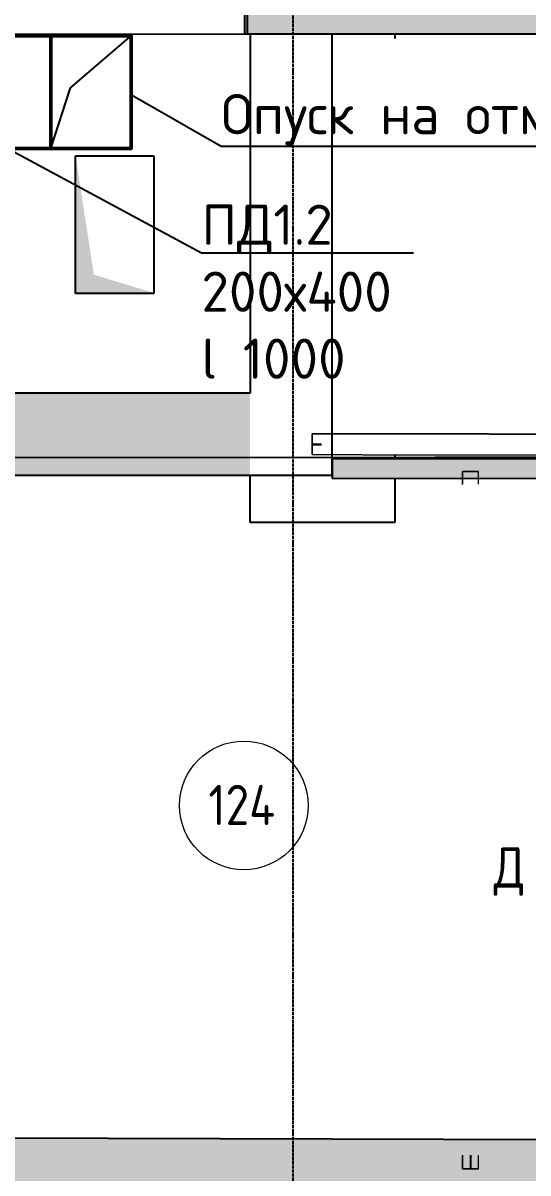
# Model space of a CAD drawing. Header units: millimetres. Extents: x -33838 to 476301, y -41806 to 120107.
# Drawn here: x 29431 to 32570, y 13336 to 20491 of the extents above; entities that cross this region are included whole.
import ezdxf
from ezdxf import colors
from ezdxf.entities.mleader import LeaderData, LeaderLine
from ezdxf.math import Vec2, Vec3

# ---------------------------------------------------------------- set-up
doc = ezdxf.new("R2010")
doc.units = ezdxf.units.MM
for name, pattern in [('ADSK_Линия сетки', [25, 20, -2.5, 0, -2.5]), ('ADSK_Сверху', [4.5, 3, -1.5]), ('ADSK_Снесено', [4.5, 3, -1.5])]:
    doc.linetypes.add(name, pattern=pattern)
for name, color, linetype, lineweight in [('Каркас', 7, 'Continuous', 18), ('Марки дверей', 7, 'Continuous', 20), ('Марки помещений', 7, 'Continuous', 20), ('Перекрытие', 7, 'Continuous', 18), ('ПОДПОР', 1, 'Continuous', 50), ('Узлы', 7, 'Continuous', 18)]:
    doc.layers.add(name, color=color, linetype=linetype, lineweight=lineweight)
for name, color, linetype, lineweight, true_color in [('Линии', 7, 'Continuous', 9, 0x00a600), ('Стены внутренние', 5, 'Continuous', 18, 0x0000ff), ('Стены наружные', 1, 'ADSK_Снесено', 18, 0xff0000)]:
    doc.layers.add(name, color=color, linetype=linetype, lineweight=lineweight, true_color=true_color)
doc.styles.add('GOST Common_2', font='GOST Common_0.ttf', dxfattribs={"width": 0.9, "height": 250})
doc.styles.add('ISOCPEUR', font='isocpeur.ttf', dxfattribs={"height": 250})

# ---------------------------------------------------------------- blocks, each defined once
blk = doc.blocks.new('Типовая двутавровая балка _АСТО 20-93_ Балки - 100х200мм-V3-01 План 1-го этажа маркировочный')
at = {"layer": 'Каркас', "color": 253, "linetype": 'ADSK_Сверху', "true_color": 0xaaaaaa}
for p, q in [((-2169.5, 50), (-2169.5, -50)), ((-2169.5, 50), (-2083.6, 50)), ((-2083.6, 3), (-2169.5, 3)), ((2089.5, 50), (2169.5, 50)), ((2169.5, -50), (2169.5, 50)), ((-2083.6, -3), (-2169.5, -3)), ((-2169.5, -50), (-2083.6, -50)), ((2090.1, -50), (2169.5, -50))]:
    blk.add_line(p, q, dxfattribs=at)
at = {"layer": 'Каркас', "color": 9, "linetype": 'ADSK_Сверху', "true_color": 0xb9b9b9}
for p, q in [((-2169.5, 3.4), (-2169.5, 50)), ((-2169.5, 50), (-2083.6, 50)), ((-2169.5, -50), (-2169.5, -3.4)), ((-2169.5, -50), (-2083.6, -50))]:
    blk.add_line(p, q, dxfattribs=at)
at = {"layer": 'Каркас', "color": 253, "linetype": 'ADSK_Сверху', "true_color": 0xb2b2b2}
for p, q in [((-2169.5, 50), (-2169.5, 15)), ((-2169.5, 15), (-2169.5, 50)), ((-2083.6, 50), (-2169.5, 50)), ((-2169.5, 50), (-2083.6, 50)), ((-2169.5, 3), (-2169.5, 15)), ((-2169.5, 3), (-2169.5, 15)), ((-2169.5, -3), (-2169.5, 3)), ((2169.5, 50), (2089.5, 50)), ((2169.5, 50), (2169.5, 15)), ((2169.5, 15), (2169.5, 3)), ((-2169.5, -15), (-2169.5, -3)), ((-2169.5, -15), (-2169.5, -3)), ((-2169.5, -50), (-2169.5, -15)), ((-2169.5, -15), (-2169.5, -50)), ((-2169.5, -50), (-2083.6, -50)), ((-2169.5, -50), (-2083.6, -50)), ((2090.1, -50), (2169.5, -50)), ((2169.5, -3), (2169.5, -15)), ((2169.5, -15), (2169.5, -50))]:
    blk.add_line(p, q, dxfattribs=at)
blk = doc.blocks.new('Типовая двутавровая балка _АСТО 20-93_ Балки - 130х360мм-840536-01 План 1-го этажа маркировочный')
at = {"layer": 'Каркас', "color": 253, "linetype": 'ADSK_Сверху', "true_color": 0xaaaaaa}
for p, q in [((-3794, 67.5), (-3794, -62.5)), ((-3794, 67.5), (3794, 67.5)), ((-3736.4, 3), (-3794, 3)), ((3794, -62.5), (3794, 67.5)), ((-3736.3, -3), (-3794, -3)), ((-3794, -62.5), (3794, -62.5))]:
    blk.add_line(p, q, dxfattribs=at)
at = {"layer": 'Каркас', "color": 9, "linetype": 'ADSK_Сверху', "true_color": 0xb9b9b9}
for p, q in [((-3794, 3), (-3794, 67.5)), ((-3794, 67.5), (-3737.2, 67.5)), ((3794, 67.5), (3794, 12.5)), ((-3794, -62.5), (-3794, -3)), ((-3794, -62.5), (-3735.5, -62.5))]:
    blk.add_line(p, q, dxfattribs=at)
at = {"layer": 'Каркас', "color": 253, "linetype": 'ADSK_Сверху', "true_color": 0xb2b2b2}
for p, q in [((-3794, 67.5), (-3794, 15)), ((-3794, 15), (-3794, 67.5)), ((3794, 67.5), (-3794, 67.5)), ((-3794, 67.5), (-3737.2, 67.5)), ((-3794, 3), (-3794, 15)), ((-3794, 3), (-3794, 15)), ((-3794, -3), (-3794, 3)), ((3794, 67.5), (3794, 15)), ((3794, 15), (3794, 67.5)), ((3794, 15), (3794, 3)), ((3794, 15), (3794, 12.2)), ((-3794, -15), (-3794, -3)), ((-3794, -15), (-3794, -3)), ((-3794, -62.5), (-3794, -15)), ((-3794, -15), (-3794, -62.5)), ((-3794, -62.5), (-3735.5, -62.5)), ((-3794, -62.5), (3794, -62.5)), ((3794, -3), (3794, -15)), ((3794, -15), (3794, -62.5))]:
    blk.add_line(p, q, dxfattribs=at)
blk = doc.blocks.new('ADSK_Марка_Помещение_ОдноЗначение - Номер-247393-01 План 1-го этажа маркировочный')
at = {"layer": 'Марки помещений'}
blk.add_circle((0, 0), 4, dxfattribs=at)

msp = doc.modelspace()

# ---------------------------------------------------------------- hatches: boundary and pattern name
at = {"layer": 'Стены внутренние', "lineweight": 25, "true_color": 0x636466}
for points in [[(30030.09472, 17676.95895), (30842.35512, 17676.95895), (30842.35512, 18186.95895), (18922.83564, 18186.95895), (18922.83564, 17676.95895), (28915.36081, 17676.95895)], [(33079.61094, 13030.93279), (33081.07906, 13540.93068), (16805.21333, 13587.78387), (16803.74521, 13077.78598), (32259.56256, 13033.29346)]]:
    msp.add_hatch(color=251, dxfattribs=at).paths.add_polyline_path(points)
h = msp.add_hatch(color=251, dxfattribs=at)
h.paths.add_polyline_path([(31352.4971, 17656.34143), (33051.92388, 17660.36279), (33051.63992, 17780.36246), (31352.35512, 17776.34143), (31352.44831, 17676.95895)])
h.paths.add_polyline_path([(34081.92099, 17662.80008), (38730.85297, 17673.80086), (38729.7038, 17793.79848), (34081.63704, 17782.79974), (34081.75535, 17732.79988)])
at = {"layer": 'Стены наружные', "linetype": 'Continuous', "lineweight": 25, "true_color": 0x636466}
h = msp.add_hatch(color=251, dxfattribs=at)
h.paths.add_polyline_path([(46339.85223, 20424.05859), (46543.2121, 20424.05859), (46543.2121, 20934.05859), (45391.97654, 20934.05859), (45391.97654, 20424.05859), (45636.36955, 20424.05859)])
h.paths.add_polyline_path([(42686.55222, 20424.05859), (43576.97654, 20424.05859), (43576.97654, 20934.05859), (41597.58202, 20934.05859), (41597.58202, 20424.05859), (42515.94285, 20424.62343), (42630.33859, 20425.47813), (42630.3492, 20424.05859)])
h.paths.add_polyline_path([(39192.84818, 20424.05859), (39867.58202, 20424.05859), (39867.58202, 20934.05859), (30807.01602, 20934.05859), (30807.01602, 20424.05859), (38947.96606, 20424.05859)])
at = {"layer": 'Узлы', "lineweight": 25, "true_color": 0x636466}
msp.add_hatch(color=251, dxfattribs=at).paths.add_polyline_path([(30217.68242, 18811.63165), (30243.57378, 18811.63165), (29870.85619, 18924.91406), (29757.57378, 19666.63165), (29757.57378, 18811.63165), (30030.09472, 18811.63165)])

# ---------------------------------------------------------------- linework, layer by layer
at = {"linetype": 'ADSK_Линия сетки', "lineweight": 25}
msp.add_line((31109.91035, -4984.78696), (31109.91035, 44534.78674), dxfattribs=at)
at = {"color": 251, "lineweight": 25, "true_color": 0x636466}
msp.add_lwpolyline([(11305.23612, 20918.63165), (11305.23612, 17842.18437), (18515.92029, 17781.12051), (38729.7038, 17793.79848), (38729.7038, 20934.05859), (31317.01602, 20934.05859), (31317.01602, 43525.12698), (18455.83536, 43525.12698), (18455.83536, 20918.63165), (11305.23612, 20918.63165)], dxfattribs=at)
at = {"layer": 'Линии', "color": 251, "lineweight": 25, "true_color": 0x636466}
for p, q in [((31742.35512, 20424.05859), (31742.35512, 20393.36853)), ((31742.35512, 17799.26435), (31742.35512, 17777.26429)), ((30842.35512, 17383.92251), (30842.35512, 17676.95895)), ((31742.35512, 17657.26395), (31742.35512, 17383.92251)), ((31742.35512, 17383.92251), (30842.35512, 17383.92251))]:
    msp.add_line(p, q, dxfattribs=at)
at = {"layer": 'Перекрытие', "color": 251, "lineweight": 25, "true_color": 0x636466}
for p, q in [((29757.57378, 18808.74329), (29757.57378, 19663.74329)), ((29757.57378, 19663.74329), (30243.57378, 19663.74329)), ((30243.57378, 19663.74329), (30243.57378, 18808.74329)), ((30243.57378, 18808.74329), (29757.57378, 18808.74329))]:
    msp.add_line(p, q, dxfattribs=at)
at = {"layer": 'ПОДПОР', "lineweight": 25}
for p, q in [((29725.65429, 20086.39113), (30104.0134, 20410.22428)), ((29604.0134, 19710.22428), (29725.65429, 20086.39113))]:
    msp.add_line(p, q, dxfattribs=at)
at = {"layer": 'ПОДПОР'}
for points in [[(29604.0134, 20410.22428), (28014.31273, 20410.22428), (28014.31273, 19710.22428), (29604.0134, 19710.22428)], [(29604.0134, 20410.22428), (29604.0134, 19710.22428), (30104.0134, 19710.22428), (30104.0134, 20410.22428)]]:
    msp.add_lwpolyline(points, close=True, dxfattribs=at)
at = {"layer": 'Стены внутренние', "color": 251, "lineweight": 25, "true_color": 0x636466}
for p, q in [((30827.2391, 20423.64472), (30826.79287, 20673.64432)), ((26709.98912, 20416.29572), (30827.2391, 20423.64472)), ((30842.35512, 20424.05859), (30842.35512, 18186.95895)), ((31352.35512, 17676.95895), (31352.35512, 20424.05859)), ((30842.35512, 18186.95895), (26709.98912, 18186.95895)), ((33051.63992, 17780.36246), (31352.21314, 17776.3411)), ((31352.21314, 17776.3411), (31352.4971, 17656.34143)), ((18412.83564, 17676.95895), (31352.35512, 17676.95895)), ((31352.4971, 17656.34143), (33051.92388, 17660.36279)), ((33430.38488, 13539.92513), (28195.79345, 13554.99391))]:
    msp.add_line(p, q, dxfattribs=at)
at = {"layer": 'Стены наружные', "color": 251, "linetype": 'Continuous', "lineweight": 25, "true_color": 0x636466}
for p, q in [((30807.01602, 22264.92044), (30807.01602, 20424.05859)), ((30807.01602, 20424.05859), (38704.51496, 20424.05859))]:
    msp.add_line(p, q, dxfattribs=at)

# ---------------------------------------------------------------- block references
at = {"layer": 'Каркас', "color": 251, "linetype": 'ADSK_Сверху', "lineweight": 25, "true_color": 0x636466}
for name, p, rotation in [('Типовая двутавровая балка _АСТО 20-93_ Балки - 130х360мм-840536-01 План 1-го этажа маркировочный', (35022.21162, 17861.24758), 359.8967694927819), ('Типовая двутавровая балка _АСТО 20-93_ Балки - 100х200мм-V3-01 План 1-го этажа маркировочный', (32212.43811, 15530.46401), 89.99999999999993)]:
    msp.add_blockref(name, p, dxfattribs=dict(at, rotation=rotation))
at = {"layer": 'Марки помещений', "color": 251, "lineweight": 25, "true_color": 0x636466, "xscale": 99.99999999999993, "yscale": 99.99999999999993, "zscale": 99.99999999999993}
msp.add_blockref('ADSK_Марка_Помещение_ОдноЗначение - Номер-247393-01 План 1-го этажа маркировочный', (30803.55281, 15622.91035), dxfattribs=at)

# ---------------------------------------------------------------- texts
at = {"layer": 'Марки дверей', "color": 251, "lineweight": 25, "true_color": 0x636466, "insert": (32356.39231, 15361.85636), "char_height": 250, "width": 245.316375, "attachment_point": 1, "style": 'GOST Common_2'}
msp.add_mtext('\\fGOST Common|b0|i0|c204|p34|;\\W.9;Д', dxfattribs=at)
at = {"layer": 'Марки помещений', "color": 251, "lineweight": 25, "true_color": 0x636466, "insert": (30582.59555, 15750.63542), "char_height": 250, "width": 548.35425, "attachment_point": 1, "style": 'GOST Common_2'}
msp.add_mtext('124', dxfattribs=at)

# ---------------------------------------------------------------- leaders
ml = msp.add_multileader_mtext('Standard')
ml.set_content('ПД1.1\\P700х500\\Pl 10000', color=256, style='ISOCPEUR')
ml.set_leader_properties()
ml.build(insert=Vec2(0, 0))
ml.multileader.update_dxf_attribs({"text_left_attachment_type": 6, "text_right_attachment_type": 6, "dogleg_length": 0.36, "arrow_head_size": 0.18})
ctx = ml.context
ctx.base_point, ctx.char_height, ctx.arrow_head_size, ctx.landing_gap_size, ctx.plane_origin = Vec3(29536.54059, 22388.44993), 250, 0.18, 0.09, Vec3(28110.21114, 20221.29361)
ctx.left_attachment, ctx.right_attachment = 6, 6
notes = []
notes.append((ctx, [(1, (1, 1, 0), (29536.18059, 22388.44993), (1, 0), 0.36, [(0, [(27899.85043, 20221.29361)], 0, [])])]))
ctx.mtext.insert, ctx.mtext.flow_direction = Vec3(29536.63059, 22688.44993), 5
ml = msp.add_multileader_mtext('Standard')
ml.set_content('Опуск на отм.+2.500', color=256, style='ISOCPEUR')
ml.set_leader_properties()
ml.build(insert=Vec2(0, 0))
ml.multileader.update_dxf_attribs({"text_left_attachment_type": 6, "text_right_attachment_type": 6, "dogleg_length": 0.36, "arrow_head_size": 0.18})
ctx = ml.context
ctx.base_point, ctx.char_height, ctx.arrow_head_size, ctx.landing_gap_size, ctx.plane_origin = Vec3(30663.67947, 19723.39653), 250, 0.18, 0.09, Vec3(30104.0134, 20043.45699)
ctx.left_attachment, ctx.right_attachment = 6, 6
notes.append((ctx, [(0, (1, 1, 0), (30663.31947, 19723.39653), (1, 0), 0.36, [(0, [(30104.0134, 20043.45699)], 0, [])])]))
ctx.mtext.insert, ctx.mtext.flow_direction = Vec3(30663.76947, 20048.39653), 5
ml = msp.add_multileader_mtext('Standard')
ml.set_content('ПД1.2\\P200х400\\Pl 1000', color=256, style='ISOCPEUR')
ml.set_leader_properties()
ml.build(insert=Vec2(0, 0))
ml.multileader.update_dxf_attribs({"text_left_attachment_type": 6, "text_right_attachment_type": 6, "dogleg_length": 0.36, "arrow_head_size": 0.18})
ctx = ml.context
ctx.base_point, ctx.char_height, ctx.arrow_head_size, ctx.landing_gap_size, ctx.plane_origin = Vec3(30539.84946, 19060.81606), 250, 0.18, 0.09, Vec3(27169.29119, 19019.284)
ctx.left_attachment, ctx.right_attachment = 6, 6
notes.append((ctx, [(1, (1, 1, 0), (30539.48946, 19060.81606), (1, 0), 0.36, [(0, [(29057.47712, 19860.22428)], 0, [])])]))
ctx.mtext.insert, ctx.mtext.flow_direction = Vec3(30539.93946, 19360.81606), 5
for ctx, leaders in notes:
    for number, flags, end, landing, length, lines in leaders:
        leader = LeaderData()
        leader.index, (leader.has_last_leader_line, leader.has_dogleg_vector, leader.attachment_direction) = number, flags
        leader.last_leader_point, leader.dogleg_vector, leader.dogleg_length = Vec3(end), Vec3(landing), length
        for number, points, colour, breaks in lines:
            line = LeaderLine()
            line.index, line.vertices, line.color, line.breaks = number, Vec3.list(points), colors.encode_raw_color(colour), breaks
            leader.lines.append(line)
        ctx.leaders.append(leader)

doc.saveas('drawing.dxf')
